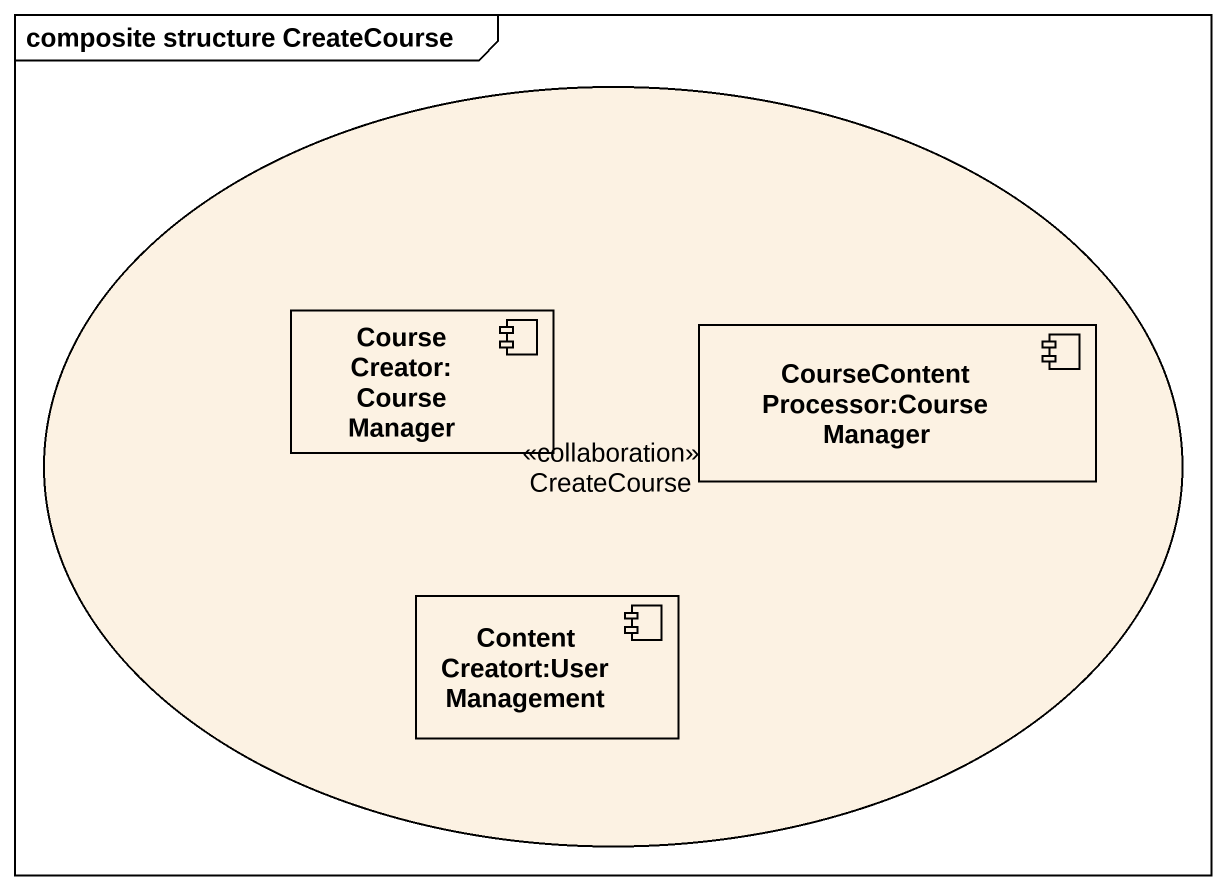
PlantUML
@startuml
mainframe composite structure CreateCourse
usecase CreateCourse <<collaboration>>
component "CourseCreator:CourseManager" as CourseCreator_CourseManager
component "CourseContentProcessor:CourseManager" as CourseContentProcessor
component "ContentCreatort:UserManagement" as ContentCreatort
CourseCreator_CourseManager -right- CourseContentProcessor
ContentCreatort -up- CourseContentProcessor
@enduml
